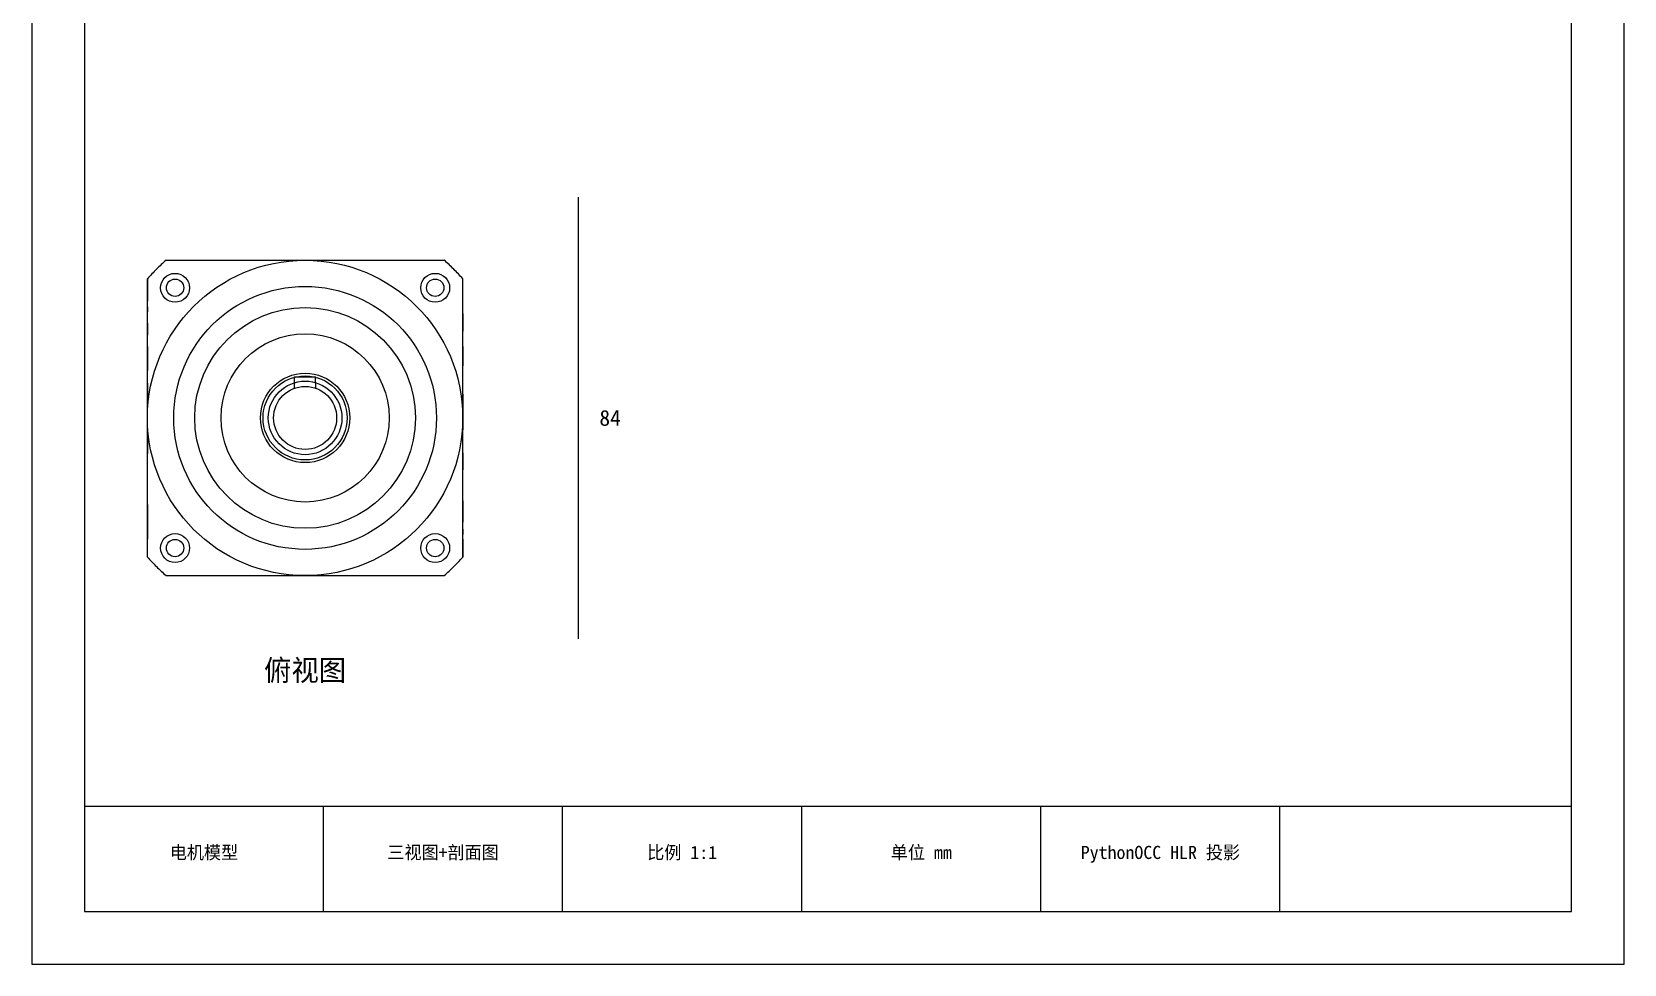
# Model space of a CAD drawing. Header units: millimetres. Extents: x -10 to 293, y -191 to 166.
# Drawn here: x -10 to 293, y -190.9 to -13.6 of the extents above; entities that cross this region are included whole.
import ezdxf
from ezdxf.enums import TextEntityAlignment as Align

# ---------------------------------------------------------------- set-up
doc = ezdxf.new("R2010")
doc.units = ezdxf.units.MM
for name, color, linetype in [('可见轮廓', 7, 'Continuous'), ('图框', 7, 'Continuous'), ('文字', 7, 'Continuous'), ('标注', 2, 'Continuous'), ('隐藏线', 5, 'Continuous')]:
    doc.layers.add(name, color=color, linetype=linetype)

msp = doc.modelspace()

# ---------------------------------------------------------------- linework, layer by layer
at = {"layer": '可见轮廓'}
for p, q in [((15.54, -57), (42, -57)), ((15.54, -57), (18.94, -57)), ((18.94, -57), (22.14, -57)), ((22.14, -57), (25.51, -57)), ((25.51, -57), (28.75, -57)), ((28.75, -57), (32.11, -57)), ((32.11, -57), (35.36, -57)), ((35.36, -57), (38.7, -57)), ((38.7, -57), (42, -57)), ((42, -57), (68.46, -57)), ((42, -57), (45.3, -57)), ((45.3, -57), (48.64, -57)), ((48.64, -57), (51.89, -57)), ((51.89, -57), (55.25, -57)), ((55.25, -57), (58.49, -57)), ((58.49, -57), (61.86, -57)), ((61.86, -57), (65.06, -57)), ((65.06, -57), (68.46, -57)), ((12, -87), (12, -60.54)), ((12, -60.54), (12, -63.94)), ((72, -87), (72, -60.54)), ((72, -63.94), (72, -60.54)), ((12, -67.14), (12, -63.94)), ((72, -67.14), (72, -63.94)), ((12, -70.51), (12, -67.14)), ((72, -67.14), (72, -70.51)), ((12, -73.75), (12, -70.51)), ((72, -73.75), (72, -70.51)), ((12, -77.11), (12, -73.75)), ((72, -73.75), (72, -77.11)), ((12, -80.36), (12, -77.11)), ((72, -80.36), (72, -77.11)), ((12, -80.36), (12, -83.7)), ((72, -83.7), (72, -80.36)), ((12, -87), (12, -83.7)), ((72, -83.7), (72, -87)), ((12, -113.46), (12, -87)), ((12, -90.3), (12, -87)), ((72, -113.46), (72, -87)), ((72, -90.3), (72, -87)), ((12, -90.3), (12, -93.64)), ((72, -93.64), (72, -90.3)), ((12, -96.89), (12, -93.64)), ((72, -93.64), (72, -96.89)), ((12, -100.25), (12, -96.89)), ((72, -100.25), (72, -96.89)), ((12, -103.49), (12, -100.25)), ((72, -103.49), (72, -100.25)), ((12, -103.49), (12, -106.86)), ((72, -103.49), (72, -106.86)), ((12, -106.86), (12, -110.06)), ((72, -110.06), (72, -106.86)), ((12, -113.46), (12, -110.06)), ((72, -110.06), (72, -113.46)), ((15.54, -117), (42, -117)), ((15.54, -117), (18.94, -117)), ((18.94, -117), (22.14, -117)), ((22.14, -117), (25.51, -117)), ((25.51, -117), (28.75, -117)), ((28.75, -117), (32.11, -117)), ((32.11, -117), (35.36, -117)), ((35.36, -117), (38.7, -117)), ((38.7, -117), (42, -117)), ((42, -117), (68.46, -117)), ((42, -117), (45.3, -117)), ((45.3, -117), (48.64, -117)), ((48.64, -117), (51.89, -117)), ((51.89, -117), (55.25, -117)), ((55.25, -117), (58.49, -117)), ((58.49, -117), (61.86, -117)), ((61.86, -117), (65.06, -117)), ((65.06, -117), (68.46, -117))]:
    msp.add_line(p, q, dxfattribs=at)
for centre, radius in [((17.25, -62.25), 1.65), ((66.75, -62.25), 1.65), ((42, -87), 25), ((42, -87), 21), ((42, -87), 16), ((42, -87), 7), ((17.25, -111.75), 1.65), ((66.75, -111.75), 1.65)]:
    msp.add_circle(centre, radius, dxfattribs=at)
for start, end in [(131.4096, 135), (45, 48.5904), (135, 138.5904), (41.4096, 45), (-138.5904, -135), (-45, -41.4096), (-135, -131.4096), (-48.5904, -45)]:
    msp.add_arc((42, -87), 40, start, end, dxfattribs=at)
at = {"layer": '图框'}
for p, q in [((45.5, -180.9), (45.5, -160.9)), ((91, -180.9), (91, -160.9)), ((136.5, -180.9), (136.5, -160.9)), ((182, -180.9), (182, -160.9)), ((227.5, -180.9), (227.5, -160.9))]:
    msp.add_line(p, q, dxfattribs=at)
for points in [[(-10, -190.9), (293, -190.9), (293, 165.9), (-10, 165.9)], [(0, -180.9), (283, -180.9), (283, 155.9), (0, 155.9)], [(0, -180.9), (283, -180.9), (283, -160.9), (0, -160.9)]]:
    msp.add_lwpolyline(points, close=True, dxfattribs=at)
at = {"layer": '标注'}
msp.add_line((94, -129), (94, -45), dxfattribs=at)
at = {"layer": '隐藏线'}
for p, q in [((15.54, -57), (16.64, -57)), ((15.54, -57), (42, -57)), ((15.54, -57), (27, -57)), ((16.64, -57), (17.72, -57)), ((17.72, -57), (18.78, -57)), ((18.78, -57), (19.82, -57)), ((19.82, -57), (20.84, -57)), ((20.84, -57), (21.84, -57)), ((21.84, -57), (22.9, -57)), ((22.9, -57), (23.97, -57)), ((23.97, -57), (26.24, -57)), ((26.24, -57), (28.44, -57)), ((27, -57), (42, -57)), ((28.44, -57), (30.73, -57)), ((30.73, -57), (33, -57)), ((33, -57), (35.21, -57)), ((35.21, -57), (37.49, -57)), ((37.49, -57), (39.75, -57)), ((39.75, -57), (42, -57)), ((42, -57), (44.25, -57)), ((42, -57), (68.46, -57)), ((42, -57), (57, -57)), ((44.25, -57), (46.51, -57)), ((46.51, -57), (48.79, -57)), ((48.79, -57), (51, -57)), ((51, -57), (53.27, -57)), ((53.27, -57), (55.56, -57)), ((55.56, -57), (57.76, -57)), ((57, -57), (68.46, -57)), ((57.76, -57), (60.03, -57)), ((60.03, -57), (61.1, -57)), ((61.1, -57), (62.16, -57)), ((62.16, -57), (63.16, -57)), ((63.16, -57), (64.18, -57)), ((64.18, -57), (65.22, -57)), ((65.22, -57), (66.28, -57)), ((66.28, -57), (67.36, -57)), ((67.36, -57), (68.46, -57)), ((12, -60.54), (12, -61.64)), ((12, -87), (12, -60.54)), ((12, -72), (12, -60.54)), ((72, -61.64), (72, -60.54)), ((72, -87), (72, -60.54)), ((72, -72), (72, -60.54)), ((12, -61.64), (12, -62.72)), ((12, -62.72), (12, -63.78)), ((72, -62.72), (72, -61.64)), ((72, -63.78), (72, -62.72)), ((12, -63.78), (12, -64.82)), ((12, -65.84), (12, -64.82)), ((12, -65.84), (12, -66.84)), ((72, -64.82), (72, -63.78)), ((72, -65.84), (72, -64.82)), ((72, -66.84), (72, -65.84)), ((12, -67.9), (12, -66.84)), ((12, -68.97), (12, -67.9)), ((12, -68.97), (12, -71.24)), ((72, -67.9), (72, -66.84)), ((72, -67.9), (72, -68.97)), ((72, -71.24), (72, -68.97)), ((12, -73.44), (12, -71.24)), ((12, -87), (12, -72)), ((72, -73.44), (72, -71.24)), ((72, -87), (72, -72)), ((12, -73.44), (12, -75.73)), ((12, -75.73), (12, -78)), ((72, -73.44), (72, -75.73)), ((72, -78), (72, -75.73)), ((12, -80.21), (12, -78)), ((72, -80.21), (72, -78)), ((12, -82.49), (12, -80.21)), ((40, -79.2), (42, -79.2)), ((40, -80.27), (40, -79.2)), ((40, -81.34), (40, -80.27)), ((42, -79.2), (44, -79.2)), ((44, -80.27), (44, -79.2)), ((44, -80.27), (44, -81.34)), ((72, -82.49), (72, -80.21)), ((12, -82.49), (12, -84.75)), ((12, -87), (12, -84.75)), ((72, -82.49), (72, -84.75)), ((72, -87), (72, -84.75)), ((12, -89.25), (12, -87)), ((12, -113.46), (12, -87)), ((12, -102), (12, -87)), ((72, -87), (72, -89.25)), ((72, -113.46), (72, -87)), ((72, -102), (72, -87)), ((12, -89.25), (12, -91.51)), ((72, -91.51), (72, -89.25)), ((12, -91.51), (12, -93.79)), ((12, -96), (12, -93.79)), ((72, -93.79), (72, -91.51)), ((72, -93.79), (72, -96)), ((12, -98.27), (12, -96)), ((72, -98.27), (72, -96)), ((12, -100.56), (12, -98.27)), ((72, -100.56), (72, -98.27)), ((12, -102.76), (12, -100.56)), ((12, -113.46), (12, -102)), ((12, -105.03), (12, -102.76)), ((72, -102.76), (72, -100.56)), ((72, -113.46), (72, -102)), ((72, -102.76), (72, -105.03)), ((12, -105.03), (12, -106.1)), ((72, -105.03), (72, -106.1)), ((12, -106.1), (12, -107.16)), ((12, -107.16), (12, -108.16)), ((12, -109.18), (12, -108.16)), ((72, -107.16), (72, -106.1)), ((72, -108.16), (72, -107.16)), ((72, -108.16), (72, -109.18)), ((12, -110.22), (12, -109.18)), ((12, -111.28), (12, -110.22)), ((12, -112.36), (12, -111.28)), ((72, -110.22), (72, -109.18)), ((72, -110.22), (72, -111.28)), ((72, -112.36), (72, -111.28)), ((12, -113.46), (12, -112.36)), ((72, -113.46), (72, -112.36)), ((15.54, -117), (16.64, -117)), ((15.54, -117), (42, -117)), ((15.54, -117), (27, -117)), ((16.64, -117), (17.72, -117)), ((17.72, -117), (18.78, -117)), ((18.78, -117), (19.82, -117)), ((19.82, -117), (20.84, -117)), ((20.84, -117), (21.84, -117)), ((21.84, -117), (22.9, -117)), ((22.9, -117), (23.97, -117)), ((23.97, -117), (26.24, -117)), ((26.24, -117), (28.44, -117)), ((27, -117), (42, -117)), ((28.44, -117), (30.73, -117)), ((30.73, -117), (33, -117)), ((33, -117), (35.21, -117)), ((35.21, -117), (37.49, -117)), ((37.49, -117), (39.75, -117)), ((39.75, -117), (42, -117)), ((42, -117), (44.25, -117)), ((42, -117), (68.46, -117)), ((42, -117), (57, -117)), ((44.25, -117), (46.51, -117)), ((46.51, -117), (48.79, -117)), ((48.79, -117), (51, -117)), ((51, -117), (53.27, -117)), ((53.27, -117), (55.56, -117)), ((55.56, -117), (57.76, -117)), ((57, -117), (68.46, -117)), ((57.76, -117), (60.03, -117)), ((60.03, -117), (61.1, -117)), ((61.1, -117), (62.16, -117)), ((62.16, -117), (63.16, -117)), ((63.16, -117), (64.18, -117)), ((64.18, -117), (65.22, -117)), ((65.22, -117), (66.28, -117)), ((66.28, -117), (67.36, -117)), ((67.36, -117), (68.46, -117))]:
    msp.add_line(p, q, dxfattribs=at)
for centre, radius in [((42, -87), 30), ((17.25, -62.25), 2.75), ((17.25, -62.25), 1.65), ((66.75, -62.25), 2.75), ((66.75, -62.25), 1.65), ((42, -87), 25), ((42, -87), 21), ((42, -87), 16), ((42, -87), 8.5), ((42, -87), 8), ((42, -87), 7), ((42, -87), 6), ((17.25, -111.75), 2.75), ((66.75, -111.75), 2.75), ((17.25, -111.75), 1.65), ((66.75, -111.75), 1.65)]:
    msp.add_circle(centre, radius, dxfattribs=at)
for start, end in [(131.4096, 135), (131.4096, 135), (131.4096, 135), (45, 48.5904), (45, 48.5904), (45, 48.5904), (135, 138.5904), (135, 138.5904), (135, 138.5904), (41.4096, 45), (41.4096, 45), (41.4096, 45), (-138.5904, -135), (-138.5904, -135), (-138.5904, -135), (-45, -41.4096), (-45, -41.4096), (-45, -41.4096), (-135, -131.4096), (-135, -131.4096), (-135, -131.4096), (-48.5904, -45), (-48.5904, -45), (-48.5904, -45)]:
    msp.add_arc((42, -87), 40, start, end, dxfattribs=at)

# ---------------------------------------------------------------- texts
at = {"layer": '文字'}
for s, height, p in [('俯视图', 4, (42, -137)), ('电机模型', 2.5, (22.75, -170.9)), ('三视图+剖面图', 2.5, (68.25, -170.9)), ('比例 1:1', 2.5, (113.75, -170.9)), ('单位 mm', 2.5, (159.25, -170.9)), ('PythonOCC HLR 投影', 2.5, (204.75, -170.9))]:
    msp.add_text(s, height=height, dxfattribs=at).set_placement(p, align=Align.CENTER)
at = {"layer": '标注'}
msp.add_text('84', height=3, dxfattribs=at).set_placement((98, -87), align=Align.MIDDLE_LEFT)

doc.saveas('drawing.dxf')
